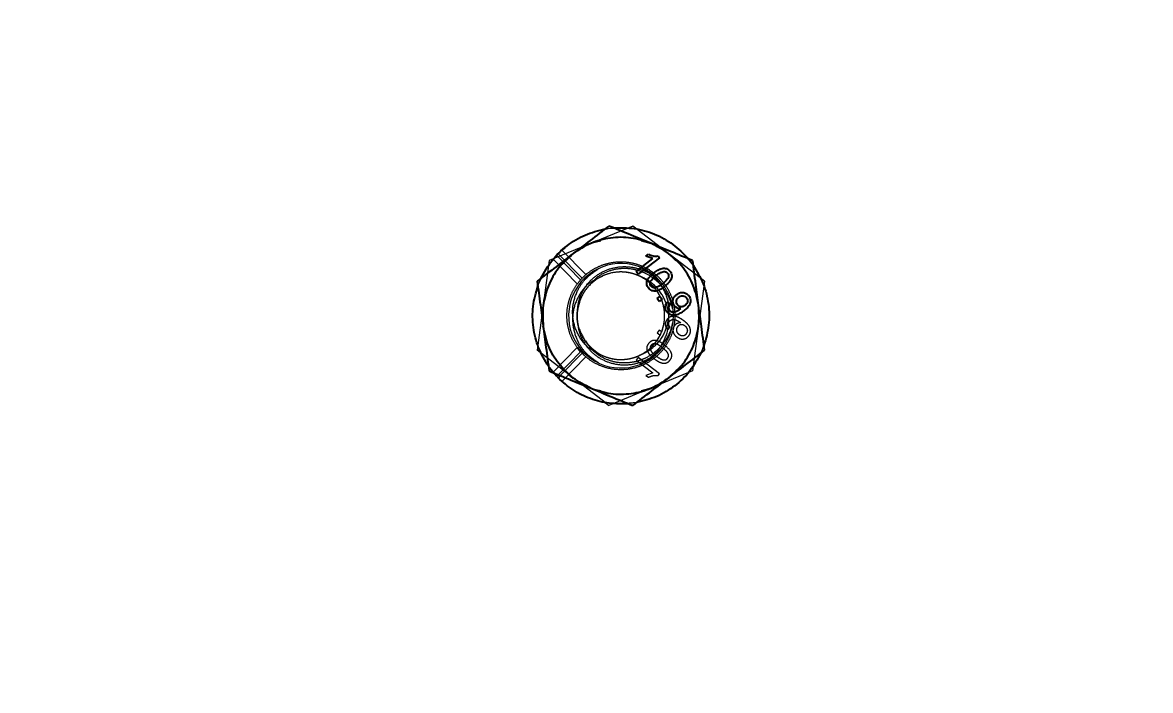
# Model space of a CAD drawing. Header units: millimetres. Extents: x 1293 to 41893, y 1011 to 26911.
# Drawn here: x 10981.1 to 11124.9, y 7088.4 to 7173.6 of the extents above; entities that cross this region are included whole.
import ezdxf

# ---------------------------------------------------------------- set-up
doc = ezdxf.new("R2010")
doc.units = ezdxf.units.MM
doc.header["$LTSCALE"] = 50
doc.linetypes.add('HIDDEN', pattern=[1.905, 1.27, -0.635])
doc.layers.add('CAPA_1', color=7, linetype='Continuous')
doc.layers.add('MAQUINAS', color=11, linetype='Continuous')
doc.styles.add('SLDTEXTSTYLE0', font='TXT', dxfattribs={"width": 0.75})
doc.dimstyles.new('SLDDIMSTYLE0', dxfattribs={"dimtxt": 100, "dimasz": 100, "dimexe": 0, "dimexo": 0.0625, "dimgap": 25, "dimtad": 2, "dimdec": 0, "dimlfac": 1.5, "dimrnd": 1e-09, "dimzin": 12, "dimdsep": 46, "dimtxsty": 'SLDTEXTSTYLE0', "dimsah": 1, "dimcen": 0.09, "dimadec": 0, "dimazin": 3, "dimtfac": 1, "dimtdec": 0, "dimtofl": 0, "dimtmove": 0, "dimatfit": 3, "dimfxl": 1, "dimfrac": 2, "dimtolj": 1, "dimtzin": 12, "dimarcsym": 0})

# ---------------------------------------------------------------- blocks, each defined once
blk = doc.blocks.new('_D_15')
at = {"layer": 'CAPA_1', "transparency": 16777216}
for p, q in [((6530.12, 8742.38), (6530.12, 9415.65)), ((16745.16, 6492), (16745.16, 9415.65)), ((6530.12, 9365.65), (16745.16, 9365.65))]:
    blk.add_line(p, q, dxfattribs=at)
for points in [[(6530.12, 9365.65), (6630.12, 9350.26), (6630.12, 9381.03)], [(16745.16, 9365.65), (16645.16, 9381.03), (16645.16, 9350.26)]]:
    blk.add_solid(points, dxfattribs=at)
at = {"layer": 'CAPA_1', "transparency": 16777216, "insert": (11452.92, 9494.55), "char_height": 100, "attachment_point": 1, "style": 'SLDTEXTSTYLE0'}
blk.add_mtext('15323', dxfattribs=at)

msp = doc.modelspace()

# ---------------------------------------------------------------- linework, layer by layer
at = {"layer": 'MAQUINAS', "linetype": 'HIDDEN', "lineweight": 18}
for p, q in [((11058.9181723, 7147.6228082), (11048.2433864, 7143.2202773)), ((11068.0682689, 7140.5794379), (11058.9181723, 7147.6228082)), ((11054.8888354, 7147.0998635), (11055.624484, 7147.2850493)), ((11055.3893115, 7147.2537224), (11056.4281724, 7147.3921073)), ((11055.8461342, 7147.314575), (11056.968904, 7147.3740415)), ((11049.3909741, 7144.0934968), (11049.8797114, 7144.5587791)), ((11049.8797114, 7144.5587791), (11050.2735414, 7144.8483422)), ((11052.9368184, 7141.4270801), (11049.8797114, 7144.5587791)), ((11053.5807794, 7145.4215427), (11054.8274319, 7145.7535401)), ((11059.9595341, 7145.7535401), (11061.2195516, 7145.4138537)), ((11048.2433864, 7143.2202773), (11046.7186971, 7131.774376)), ((11048.7465707, 7143.3840875), (11051.8257106, 7140.229818)), ((11048.8799674, 7143.4828181), (11049.1951424, 7143.8905154)), ((11049.1951424, 7143.8905154), (11052.2522493, 7140.7588164)), ((11052.4443252, 7140.9656453), (11049.3909741, 7144.0934968)), ((11051.2245549, 7144.0265731), (11050.382901, 7143.187489)), ((11063.4932206, 7144.101123), (11064.404065, 7143.187489)), ((11065.8069612, 7143.6157442), (11066.7408222, 7142.400596)), ((11065.9842008, 7143.4509781), (11066.6234762, 7142.6204906)), ((11046.7985936, 7139.9796512), (11047.1981793, 7140.9485237)), ((11046.9441724, 7140.3326349), (11047.4768878, 7141.3960519)), ((11052.9368184, 7141.4270801), (11052.4443252, 7140.9656453)), ((11053.0493011, 7141.5053336), (11052.9368184, 7141.4270801)), ((11055.3858625, 7141.3876672), (11055.2581306, 7141.3216539)), ((11061.611865, 7141.3170203), (11061.4599748, 7141.4597177)), ((11068.0682689, 7140.5794379), (11066.5435796, 7129.1335366)), ((11046.6900398, 7139.5061077), (11046.8685021, 7140.1491578)), ((11047.8168498, 7138.7429581), (11047.4810417, 7137.4973266)), ((11066.9701162, 7138.7429581), (11067.3059478, 7137.4819077)), ((11047.8168498, 7133.6108558), (11047.4810182, 7134.8719062)), ((11063.3823533, 7134.3924949), (11063.684939, 7134.7136112)), ((11063.8319053, 7134.5717367), (11064.0029633, 7135.3104701)), ((11064.9944313, 7135.3149143), (11065.0594937, 7135.2622349)), ((11067.3059243, 7134.8564872), (11066.9701162, 7133.6108558)), ((11062.2928773, 7134.3446739), (11062.0250812, 7133.996778)), ((11062.0250812, 7133.996778), (11062.3729772, 7133.7289819)), ((11062.6407732, 7134.0768778), (11062.2928773, 7134.3446739)), ((11055.3893115, 7125.1000915), (11046.7186971, 7131.774376)), ((11048.7465707, 7128.9697264), (11051.8257106, 7132.1239959)), ((11049.3884242, 7128.6612963), (11052.2522493, 7131.5949975)), ((11051.8026469, 7132.1630695), (11052.5472904, 7131.3004024)), ((11052.2522493, 7131.5949975), (11051.8257106, 7132.1239959)), ((11052.8740086, 7132.961592), (11053.1913036, 7132.5190954)), ((11067.6740607, 7131.6120533), (11067.3160585, 7130.9673646)), ((11067.9883724, 7132.3741627), (11067.5887867, 7131.4052902)), ((11068.1085578, 7132.8984468), (11067.7572533, 7131.8137698)), ((11052.4443252, 7131.3881686), (11049.6693157, 7128.5454501)), ((11052.9368184, 7130.9267338), (11049.8797114, 7127.7950348)), ((11059.6149166, 7130.8657145), (11059.3471205, 7130.5178186)), ((11059.3471205, 7130.5178186), (11061.4616755, 7128.8901206)), ((11062.3285049, 7128.7769052), (11059.6149166, 7130.8657145)), ((11061.2151416, 7130.7534227), (11061.6608104, 7131.0717542)), ((11049.4508481, 7128.2117789), (11048.1431571, 7129.7714247)), ((11048.7465707, 7128.9697264), (11048.1634898, 7129.7333233)), ((11051.2937454, 7128.2526908), (11050.382901, 7129.1663249)), ((11066.5435796, 7129.1335366), (11055.8687937, 7124.7310057)), ((11061.4616755, 7128.8901206), (11060.5795623, 7128.5718734)), ((11062.1561112, 7128.5529472), (11062.3285049, 7128.7769052)), ((11060.5795623, 7128.5718734), (11060.9002788, 7128.3249989)), ((11061.2061866, 7126.9322711), (11059.9595341, 7126.6002738)), ((11055.3893115, 7125.1000915), (11055.8687937, 7124.7310057)), ((11059.4615071, 7125.1197214), (11057.9194652, 7124.9721302)), ((11059.3976545, 7125.1000915), (11058.3587936, 7124.9617065))]:
    msp.add_line(p, q, dxfattribs=at)
at = {"layer": 'MAQUINAS', "linetype": 'Continuous', "lineweight": 25}
for p, q in [((11059.3471205, 7141.8359953), (11061.4616755, 7143.4636933)), ((11062.3285049, 7143.5769087), (11059.6149166, 7141.4880993)), ((11060.5795623, 7143.7819405), (11060.9002788, 7144.028815)), ((11061.4616755, 7143.4636933), (11060.5795623, 7143.7819405)), ((11062.1561112, 7143.8008667), (11062.3285049, 7143.5769087)), ((11059.6149166, 7141.4880993), (11059.3471205, 7141.8359953)), ((11062.0250812, 7138.3570359), (11062.3729772, 7138.624832)), ((11062.2928773, 7138.00914), (11062.0250812, 7138.3570359)), ((11062.6407732, 7138.276936), (11062.2928773, 7138.00914)), ((11062.3729772, 7138.624832), (11062.6407732, 7138.276936)), ((11063.3823533, 7137.961319), (11063.684939, 7137.6402027)), ((11064.9944313, 7137.0388996), (11065.0594937, 7137.091579)), ((11049.1951424, 7128.4632985), (11048.7465707, 7128.9697264)), ((11049.1951424, 7128.4632985), (11049.3884242, 7128.6612963)), ((11049.3909741, 7128.260317), (11049.6693157, 7128.5454501))]:
    msp.add_line(p, q, dxfattribs=at)
at = {"layer": 'MAQUINAS', "linetype": 'HIDDEN', "lineweight": 18}
msp.add_arc((11057.393483, 7136.1769069), 6.6666667, 37.587605897, 307.587605897, dxfattribs=at)
at = {"layer": 'MAQUINAS', "linetype": 'Continuous', "lineweight": 25}
for points, knots in [([(11055.8687937, 7147.6228082), (11055.069132, 7147.0072613), (11053.5681836, 7145.8518926), (11052.0180247, 7144.6586437), (11051.2937454, 7144.101123)], [0, 0, 0, 0, 0.5327709195, 1, 1, 1, 1]), ([(11061.2061866, 7145.4215427), (11060.36122, 7145.7700267), (11058.5527566, 7146.5158792), (11056.8017037, 7147.2380543), (11055.8687937, 7147.6228082)], [0, 0, 0, 0, 0.4672290805, 1, 1, 1, 1]), ([(11066.5435796, 7143.2202773), (11065.6106695, 7143.6050311), (11063.8596167, 7144.3272062), (11062.0511533, 7145.0730587), (11061.2061866, 7145.4215427)], [0, 0, 0, 0, 0.5327709195, 1, 1, 1, 1]), ([(11051.2937454, 7144.101123), (11050.569466, 7143.5436024), (11049.0193071, 7142.3503535), (11047.5183587, 7141.1949847), (11046.7186971, 7140.5794379)], [0, 0, 0, 0, 0.4672290805, 1, 1, 1, 1]), ([(11060.9002788, 7144.028815), (11061.1011585, 7143.9422677), (11061.5022234, 7143.7694725), (11061.9384003, 7143.790414), (11062.1561112, 7143.8008667)], [0, 0, 0, 0, 0.5008657323, 1, 1, 1, 1]), ([(11067.3059243, 7137.4973266), (11067.1852369, 7138.4033312), (11066.9269324, 7140.3424327), (11066.676828, 7142.2199765), (11066.5435796, 7143.2202773)], [0, 0, 0, 0, 0.4672290805, 1, 1, 1, 1]), ([(11061.6227189, 7141.6485375), (11061.7793839, 7141.7625139), (11062.0923273, 7141.9901856), (11062.5436849, 7142.1966551), (11062.9312042, 7142.2485662), (11063.2213777, 7142.1992668), (11063.4764386, 7142.0574458), (11063.6037609, 7141.9108164), (11063.6674852, 7141.837429)], [0, 0, 0, 0, 0.2504817087, 0.50034559577, 0.63170490567, 0.75022113881, 0.87498669951, 1, 1, 1, 1]), ([(11061.8916022, 7141.3014784), (11062.0443414, 7141.4126885), (11062.2734369, 7141.5794939), (11062.6091179, 7141.7603706), (11062.7949239, 7141.7988445), (11062.8877046, 7141.8180562)], [0, 0, 0, 0, 0.5003723119, 0.7505151407, 1, 1, 1, 1]), ([(11062.8877046, 7141.8180562), (11062.9322014, 7141.8164463), (11063.0211663, 7141.8132276), (11063.1491807, 7141.7718283), (11063.2642253, 7141.701425), (11063.3223715, 7141.6339575), (11063.3514499, 7141.6002177)], [0, 0, 0, 0, 0.2501584562, 0.5001555724, 0.7500324303, 1, 1, 1, 1]), ([(11063.6674852, 7141.837429), (11063.721693, 7141.7567672), (11063.8300641, 7141.5955097), (11063.9038739, 7141.3088636), (11063.8801605, 7141.0141647), (11063.63263, 7140.4824365), (11063.2597065, 7140.1637354), (11062.9616993, 7139.9090578)], [0, 0, 0, 0, 0.12537334802, 0.25064373861, 0.37569751501, 0.50111317472, 1, 1, 1, 1]), ([(11046.7186971, 7140.5794379), (11046.8519455, 7139.5791371), (11047.1020499, 7137.7015933), (11047.3603544, 7135.7624918), (11047.4810417, 7134.8564872)], [0, 0, 0, 0, 0.5327709195, 1, 1, 1, 1]), ([(11060.9191073, 7139.7218401), (11060.8401255, 7139.8438028), (11060.7215014, 7140.0269805), (11060.6900854, 7140.2795923), (11060.6939334, 7140.4232119), (11060.7073258, 7140.4938747), (11060.7140219, 7140.5292055)], [0, 0, 0, 0, 0.4987953461, 0.7491482596, 0.8745764119, 1, 1, 1, 1]), ([(11060.7140219, 7140.5292055), (11060.7586274, 7140.6431323), (11060.8479036, 7140.8711521), (11061.1532042, 7141.2583351), (11061.4349211, 7141.4924632), (11061.6227189, 7141.6485375)], [0, 0, 0, 0, 0.249753552, 0.499871473, 1, 1, 1, 1]), ([(11061.2322137, 7139.9628565), (11061.195243, 7140.0226013), (11061.1212812, 7140.1421239), (11061.1140474, 7140.3565989), (11061.1618834, 7140.5617749), (11061.3980279, 7140.9114773), (11061.672258, 7141.1281622), (11061.8916022, 7141.3014784)], [0, 0, 0, 0, 0.1246963828, 0.2494616582, 0.3744323466, 0.4996371137, 1, 1, 1, 1]), ([(11062.6949904, 7140.2577906), (11062.4713462, 7140.0898913), (11062.1917459, 7139.8799833), (11061.7932053, 7139.7426537), (11061.5825717, 7139.7473587), (11061.3776935, 7139.810751), (11061.280693, 7139.9121693), (11061.2322137, 7139.9628565)], [0, 0, 0, 0, 0.5004095025, 0.6256126137, 0.7505796735, 0.875343692, 1, 1, 1, 1]), ([(11063.3514499, 7141.6002177), (11063.3889593, 7141.5406584), (11063.4639766, 7141.4215426), (11063.4752487, 7141.2062647), (11063.4236624, 7141.0013955), (11063.1913608, 7140.648679), (11062.915582, 7140.431505), (11062.6949904, 7140.2577906)], [0, 0, 0, 0, 0.1247447425, 0.2494837578, 0.3744708184, 0.4996480989, 1, 1, 1, 1]), ([(11062.9616993, 7139.9090578), (11062.8052317, 7139.7950803), (11062.4926739, 7139.5674001), (11062.045296, 7139.3640692), (11061.6591001, 7139.3102948), (11061.368098, 7139.3567122), (11061.1096718, 7139.5017297), (11060.9826689, 7139.6484236), (11060.9191073, 7139.7218401)], [0, 0, 0, 0, 0.2504758129, 0.50034735438, 0.62576834083, 0.75017618309, 0.87496969665, 1, 1, 1, 1]), ([(11064.2268077, 7137.4400821), (11064.1879497, 7137.496743), (11064.1102599, 7137.6100264), (11064.0451725, 7137.8064107), (11064.0239106, 7138.0118933), (11064.0478675, 7138.216928), (11064.1121174, 7138.4141052), (11064.2479697, 7138.6547869), (11064.4038577, 7138.7917568), (11064.5074354, 7138.8827647)], [0, 0, 0, 0, 0.1250740585, 0.2500636243, 0.3732612247, 0.5001992382, 0.6242961008, 0.7503685137, 1, 1, 1, 1]), ([(11064.5074354, 7138.8827647), (11064.628633, 7138.9635006), (11064.8112299, 7139.0851377), (11065.0951914, 7139.1524718), (11065.3141066, 7139.1586482), (11065.5275658, 7139.1195424), (11065.7989645, 7139.0105365), (11065.9484408, 7138.8510362), (11066.0483597, 7138.7444167)], [0, 0, 0, 0, 0.2498688585, 0.3764535287, 0.5003476657, 0.6272386366, 0.7508240847, 1, 1, 1, 1]), ([(11063.2635783, 7136.6761198), (11063.1975955, 7136.7764766), (11063.098376, 7136.9273849), (11063.0476922, 7137.1628949), (11063.0473469, 7137.4014878), (11063.1426517, 7137.6943131), (11063.3023687, 7137.8722234), (11063.3823533, 7137.961319)], [0, 0, 0, 0, 0.24985949056, 0.37571839088, 0.50048100198, 0.74984623285, 1, 1, 1, 1]), ([(11063.684939, 7137.6402027), (11063.6358353, 7137.5818399), (11063.5471539, 7137.4764364), (11063.4809413, 7137.3138052), (11063.4726559, 7137.1827233), (11063.4917826, 7137.0805284), (11063.5303125, 7136.9835163), (11063.5704336, 7136.9273028), (11063.5904928, 7136.8991979)], [0, 0, 0, 0, 0.2764767992, 0.4993179598, 0.6237184282, 0.7494961879, 0.8747561628, 1, 1, 1, 1]), ([(11065.0594937, 7137.091579), (11064.9809943, 7137.0885179), (11064.8235025, 7137.0823766), (11064.5952117, 7137.1505329), (11064.3841843, 7137.2628683), (11064.2791883, 7137.381099), (11064.2268077, 7137.4400821)], [0, 0, 0, 0, 0.24894317679, 0.4994502947, 0.75028493849, 1, 1, 1, 1]), ([(11064.6215081, 7137.575099), (11064.5719641, 7137.6507777), (11064.4977333, 7137.7641652), (11064.4650124, 7137.9424987), (11064.4711049, 7138.0772984), (11064.5062771, 7138.208127), (11064.5880829, 7138.3696515), (11064.6894314, 7138.4603788), (11064.7567495, 7138.5206421)], [0, 0, 0, 0, 0.24952054609, 0.37385078374, 0.49988878406, 0.62409559321, 0.75031544223, 1, 1, 1, 1]), ([(11065.5862299, 7137.497039), (11065.5104792, 7137.4458975), (11065.395866, 7137.3685188), (11065.2190255, 7137.3201143), (11065.0813079, 7137.3135439), (11064.9474764, 7137.3373017), (11064.7773925, 7137.4072088), (11064.6839858, 7137.5078094), (11064.6215081, 7137.575099)], [0, 0, 0, 0, 0.24997649069, 0.37822216715, 0.50034233219, 0.62745243069, 0.75081109269, 1, 1, 1, 1]), ([(11064.7567495, 7138.5206421), (11064.8364994, 7138.5739978), (11064.9957893, 7138.6805687), (11065.2411005, 7138.7180132), (11065.4300109, 7138.6918906), (11065.610963, 7138.6238009), (11065.7097592, 7138.5199987), (11065.7762596, 7138.4501287)], [0, 0, 0, 0, 0.25025039885, 0.49984175184, 0.62957629767, 0.75066535386, 1, 1, 1, 1]), ([(11066.0483597, 7138.7444167), (11066.1007775, 7138.6654813), (11066.2055974, 7138.5076343), (11066.2750527, 7138.2287519), (11066.2763044, 7137.9436709), (11066.1726282, 7137.5772177), (11065.8853893, 7137.1888917), (11065.5922136, 7136.9528217), (11065.4452482, 7136.8344826)], [0, 0, 0, 0, 0.1250635897, 0.2500895576, 0.3751100052, 0.5001693996, 0.7494409524, 1, 1, 1, 1]), ([(11065.7762596, 7138.4501287), (11065.8252375, 7138.3719861), (11065.8984315, 7138.2552074), (11065.9181156, 7138.0714325), (11065.9007192, 7137.9353892), (11065.8548323, 7137.804918), (11065.7602709, 7137.6471879), (11065.6557044, 7137.5569761), (11065.5862299, 7137.497039)], [0, 0, 0, 0, 0.2490168506, 0.3721383925, 0.4993654558, 0.6235619335, 0.7498926933, 1, 1, 1, 1]), ([(11068.0682689, 7131.774376), (11067.9350205, 7132.7746767), (11067.6849161, 7134.6522206), (11067.4266116, 7136.591322), (11067.3059243, 7137.4973266)], [0, 0, 0, 0, 0.53277091955, 1, 1, 1, 1]), ([(11065.4452482, 7136.8344826), (11065.278889, 7136.7131442), (11064.946736, 7136.4708797), (11064.4626115, 7136.2635778), (11064.048355, 7136.2302963), (11063.7432655, 7136.2949343), (11063.4684414, 7136.4433582), (11063.3318851, 7136.5985109), (11063.2635783, 7136.6761198)], [0, 0, 0, 0, 0.2504849429, 0.5001185141, 0.6278991852, 0.7500923696, 0.8749936752, 1, 1, 1, 1]), ([(11063.5904928, 7136.8991979), (11063.634703, 7136.8499506), (11063.7230862, 7136.751497), (11063.9038962, 7136.6629115), (11064.1022919, 7136.6322192), (11064.4914633, 7136.719301), (11064.7709768, 7136.8969109), (11064.9944313, 7137.0388996)], [0, 0, 0, 0, 0.1252073258, 0.2503100191, 0.3753386279, 0.5006201474, 1, 1, 1, 1]), ([(11047.4810417, 7134.8564872), (11047.6017291, 7133.9504826), (11047.8600335, 7132.0113812), (11048.110138, 7130.1338374), (11048.2433864, 7129.1335366)], [0, 0, 0, 0, 0.4672290805, 1, 1, 1, 1]), ([(11063.4932206, 7128.2526908), (11064.2175, 7128.8102115), (11065.7676589, 7130.0034604), (11067.2686073, 7131.1588291), (11068.0682689, 7131.774376)], [0, 0, 0, 0, 0.4672290805, 1, 1, 1, 1]), ([(11048.2433864, 7129.1335366), (11049.1762964, 7128.7487827), (11050.9273493, 7128.0266076), (11052.7358127, 7127.2807551), (11053.5807794, 7126.9322711)], [0, 0, 0, 0, 0.5327709195, 1, 1, 1, 1]), ([(11058.9181723, 7124.7310057), (11059.717834, 7125.3465525), (11061.2187824, 7126.5019213), (11062.7689413, 7127.6951702), (11063.4932206, 7128.2526908)], [0, 0, 0, 0, 0.5327709195, 1, 1, 1, 1]), ([(11053.5807794, 7126.9322711), (11054.425746, 7126.5837872), (11056.2342094, 7125.8379346), (11057.9852623, 7125.1157596), (11058.9181723, 7124.7310057)], [0, 0, 0, 0, 0.4672290805, 1, 1, 1, 1])]:
    msp.add_open_spline(points, degree=3, knots=knots, dxfattribs=at)
for points in [[(11056.4281724, 7147.3921073), (11057.3256178, 7147.4075765), (11059.1205085, 7147.4385147), (11061.7210141, 7146.6698413), (11064.1073334, 7145.3818317), (11065.3585783, 7144.094596), (11065.9842008, 7143.4509781)], [(11047.1981793, 7140.9485237), (11047.6335053, 7141.7334687), (11048.5041573, 7143.3033588), (11050.4701008, 7145.171126), (11052.7787095, 7146.5937343), (11054.5191108, 7147.0337264), (11055.3893115, 7147.2537224)], [(11061.2061866, 7145.4215427), (11060.3737534, 7145.6934749), (11058.7088869, 7146.2373392), (11056.0597704, 7146.1891388), (11053.4904115, 7145.5421948), (11052.0259674, 7144.5814803), (11051.2937454, 7144.101123)], [(11067.3059243, 7137.4973266), (11067.1252078, 7138.354201), (11066.7637749, 7140.0679499), (11065.3974738, 7142.3380519), (11063.5525245, 7144.23971), (11061.9882992, 7145.0275985), (11061.2061866, 7145.4215427)], [(11051.2937454, 7144.101123), (11050.6420286, 7143.5161808), (11049.338595, 7142.3462963), (11048.0557795, 7140.0279938), (11047.33137, 7137.4793918), (11047.4311512, 7135.7307888), (11047.4810417, 7134.8564872)], [(11066.6234762, 7142.6204906), (11067.0855955, 7141.8510147), (11068.0098342, 7140.3120629), (11068.6443963, 7137.6756223), (11068.7221069, 7134.9650044), (11068.2329505, 7133.2377766), (11067.9883724, 7132.3741627)], [(11048.1634898, 7129.7333233), (11047.7013705, 7130.5027992), (11046.7771318, 7132.041751), (11046.1425697, 7134.6781916), (11046.0648591, 7137.3888095), (11046.5540155, 7139.1160373), (11046.7985936, 7139.9796512)], [(11063.4932206, 7128.2526908), (11064.1449374, 7128.8376331), (11065.448371, 7130.0075176), (11066.7311865, 7132.32582), (11067.455596, 7134.8744221), (11067.3558148, 7136.6230251), (11067.3059243, 7137.4973266)], [(11053.5807794, 7126.9322711), (11052.7986668, 7127.3262154), (11051.2344415, 7128.1141039), (11049.3894922, 7130.015762), (11048.0231911, 7132.285864), (11047.6617582, 7133.9996128), (11047.4810417, 7134.8564872)], [(11067.5887867, 7131.4052902), (11067.1534607, 7130.6203452), (11066.2828087, 7129.0504551), (11064.3168652, 7127.1826879), (11062.0082565, 7125.7600796), (11060.2678552, 7125.3200875), (11059.3976545, 7125.1000915)], [(11058.3587936, 7124.9617065), (11057.5346194, 7124.9428551), (11055.886271, 7124.9051521), (11053.4803213, 7125.5383283), (11051.237533, 7126.6150857), (11050.0064937, 7127.7119066), (11049.3909741, 7128.260317)], [(11053.5807794, 7126.9322711), (11054.4132126, 7126.660339), (11056.0780791, 7126.1164747), (11058.7271956, 7126.1646751), (11061.2965545, 7126.811619), (11062.7609986, 7127.7723336), (11063.4932206, 7128.2526908)]]:
    msp.add_open_spline(points, degree=3, dxfattribs=at)
at = {"layer": 'MAQUINAS', "linetype": 'HIDDEN', "lineweight": 18}
for points in [[(11051.8257106, 7132.1239959), (11051.5861558, 7132.4947189), (11051.1070461, 7133.2361651), (11050.6741936, 7134.4962947), (11050.4735508, 7135.8074858), (11050.5311146, 7137.1351161), (11050.8397796, 7138.4267696), (11051.389541, 7139.6359583), (11052.1598397, 7140.7179901), (11053.1224674, 7141.6331758), (11054.2420269, 7142.3478687), (11055.4773872, 7142.8358124), (11056.7831534, 7143.0790763), (11058.1113461, 7143.0687222), (11059.4131611, 7142.8051303), (11060.6407637, 7142.2979863), (11061.7490459, 7141.5659251), (11062.6972842, 7140.635846), (11063.4506359, 7139.5419245), (11063.9814193, 7138.3243564), (11064.270131, 7137.027881), (11064.3061623, 7135.7001367), (11064.0881892, 7134.3899112), (11063.6242212, 7133.1453485), (11062.9313062, 7132.0121791), (11062.0349069, 7131.0320426), (11060.9679549, 7130.240948), (11059.7696781, 7129.6679859), (11058.4840214, 7129.3341271), (11057.1585444, 7129.2519472), (11055.8407627, 7129.4233158), (11054.5835338, 7129.8462283), (11053.416499, 7130.4891262), (11052.7683831, 7131.0884878), (11052.4443252, 7131.3881686)], [(11052.9684938, 7132.7707312), (11052.5891975, 7133.4010804), (11051.8306047, 7134.6617789), (11051.7201213, 7136.9224387), (11052.4249888, 7139.0323672), (11053.8992245, 7140.7175537), (11055.9019566, 7141.7087948), (11058.1326909, 7141.8585726), (11060.2506369, 7141.1431755), (11061.9336788, 7139.671764), (11062.9254811, 7137.6682648), (11063.0751585, 7135.4377749), (11062.3596018, 7133.3196182), (11060.8889292, 7131.6371744), (11058.882634, 7130.6431906), (11056.662589, 7130.5016409), (11054.505449, 7131.1868682), (11053.4808122, 7132.2427768), (11052.9684938, 7132.7707312)], [(11062.6762937, 7140.2433987), (11062.9235981, 7139.8815399), (11063.4182069, 7139.1578222), (11063.8682395, 7137.915659), (11064.101023, 7136.6151551), (11064.0355068, 7135.7410197), (11064.0027488, 7135.303952)], [(11052.9684938, 7132.7707312), (11052.7613469, 7133.073831), (11052.3470532, 7133.6800306), (11051.9700968, 7134.7204899), (11051.7751122, 7135.8098166), (11051.829989, 7136.5420091), (11051.8574274, 7136.9081054)]]:
    msp.add_open_spline(points, degree=3, dxfattribs=at)
for points, knots in [([(11054.3400469, 7131.5066358), (11054.0443768, 7131.6407919), (11053.0966786, 7132.0707967), (11051.985902, 7133.5096224), (11051.2103747, 7135.5031284), (11051.2039334, 7137.6576487), (11051.8374265, 7139.4869595), (11052.9688746, 7141.1254432), (11054.0342459, 7141.8368141), (11054.6726087, 7142.2630624)], [0, 0, 0, 0, 0.0732264607, 0.2347095666, 0.3940996241, 0.5545736318, 0.712039111, 0.827455909, 1, 1, 1, 1]), ([(11052.9684938, 7132.7707312), (11053.1326272, 7132.5744899), (11053.5426954, 7132.0842037), (11054.140126, 7131.6168409), (11054.6869144, 7131.2873911), (11055.0715041, 7131.0908906), (11055.5602883, 7130.89175), (11055.9293343, 7130.7841377), (11056.1317668, 7130.7371795), (11056.1320917, 7130.7371041), (11056.1325746, 7130.7369922), (11056.1334493, 7130.7367895), (11056.135051, 7130.7364186), (11056.1380376, 7130.7357283), (11056.1437739, 7130.7344067), (11056.155304, 7130.7317664), (11056.1800013, 7130.7261817), (11056.2372367, 7130.7135944), (11056.4136805, 7130.6773597), (11057.015189, 7130.5812466), (11057.6974785, 7130.5783787), (11058.359719, 7130.6735509), (11058.7398636, 7130.7517942), (11059.1657114, 7130.8742419), (11059.5419851, 7131.0183287), (11059.7703847, 7131.123101), (11059.9991392, 7131.2351836), (11060.2898609, 7131.3946189), (11060.6892243, 7131.6605657), (11061.0643365, 7131.959786), (11061.3940205, 7132.2726247), (11061.7151133, 7132.6295672), (11062.0436021, 7133.0647036), (11062.2963151, 7133.4897446), (11062.4362297, 7133.7766389), (11062.5419637, 7134.0082143), (11062.665671, 7134.3158933), (11062.8058613, 7134.7749528), (11062.9061693, 7135.244382), (11062.9692786, 7135.7480862), (11062.9850408, 7136.2510552), (11062.9567717, 7136.7159758), (11062.9025926, 7137.1137984), (11062.8443275, 7137.399046), (11062.8018416, 7137.5677764), (11062.7456518, 7137.7787855), (11062.6474585, 7138.0886392), (11062.4740776, 7138.507395), (11062.2921064, 7138.8664306), (11062.1122451, 7139.1687954), (11061.8232825, 7139.5957276), (11061.3640028, 7140.1387957), (11060.6978252, 7140.705943), (11060.0378177, 7141.111686), (11059.4226135, 7141.3915482), (11058.8368285, 7141.5833338), (11058.2460657, 7141.7059433), (11057.6451162, 7141.766072), (11056.6080208, 7141.7587071), (11055.1286453, 7141.4040797), (11053.5109554, 7140.3348447), (11052.299299, 7138.7855107), (11052.0047181, 7137.533908), (11051.8574274, 7136.9081054)], [0, 0, 0, 0, 0.0250183272, 0.062505402, 0.0734573302, 0.0875361633, 0.1047408685, 0.1250701818, 0.1250803606, 0.1250883979, 0.125102837, 0.1251288983, 0.1251763193, 0.1252638157, 0.1254290393, 0.1257527164, 0.1264220213, 0.1279083736, 0.1314909949, 0.1440578745, 0.1875385456, 0.1974735882, 0.2095664008, 0.225509303, 0.2408045426, 0.2489692397, 0.2501056215, 0.2657484547, 0.2813911899, 0.2970338275, 0.3126763675, 0.3258383938, 0.3440073866, 0.3659743464, 0.3741241412, 0.3752533993, 0.3909020103, 0.4065504225, 0.4221986368, 0.4378466544, 0.456198914, 0.4713843885, 0.4834019321, 0.4954852786, 0.4998684246, 0.5004379053, 0.5168673256, 0.5316455875, 0.5447723882, 0.5562474592, 0.5660705659, 0.595235709, 0.6255591059, 0.6513477712, 0.6708426369, 0.6916214215, 0.7115648957, 0.7298045651, 0.7506541582, 0.8129902508, 0.8753265883, 0.9376631713, 1, 1, 1, 1]), ([(11051.8574279, 7136.9081053), (11051.9004828, 7137.2997938), (11051.9855355, 7138.0735549), (11052.4972892, 7139.3898999), (11053.4406243, 7140.7060143), (11054.9012605, 7141.7908069), (11056.5685009, 7142.3891569), (11058.3345666, 7142.5068803), (11060.062788, 7142.1199957), (11061.5647114, 7141.3485733), (11062.3300995, 7140.5875973), (11062.6762937, 7140.2433987)], [0, 0, 0, 0, 0.0816774035, 0.1613496543, 0.2910356581, 0.4131482497, 0.5342213697, 0.654765061, 0.7763459916, 0.8988385865, 1, 1, 1, 1]), ([(11064.0027488, 7137.0498619), (11063.925923, 7137.3612003), (11063.7722596, 7137.9839248), (11063.4082025, 7138.779903), (11062.9856702, 7139.4803773), (11062.49416, 7140.1154786), (11061.7086151, 7140.8876145), (11060.8905939, 7141.421178), (11060.1662299, 7141.7447017), (11059.7630618, 7141.8949524), (11059.3212782, 7142.025086), (11058.464981, 7142.2033754), (11057.1715066, 7142.2405964), (11055.5365229, 7141.8083327), (11054.2165636, 7141.0768469), (11053.6458686, 7140.3693667), (11053.4340737, 7140.1068085)], [0, 0, 0, 0, 0.0699532513, 0.1399172042, 0.1901926744, 0.2485512435, 0.3148798392, 0.4302467548, 0.4592136338, 0.4882058972, 0.5242061029, 0.5597319854, 0.6792737408, 0.8024252998, 0.9266765959, 1, 1, 1, 1]), ([(11059.7902977, 7142.3978171), (11060.4814042, 7141.9835545), (11061.6701171, 7141.2710169), (11062.9137527, 7139.5254745), (11063.518821, 7137.8507629), (11063.5030234, 7136.6863022), (11063.4973222, 7136.2660609)], [0, 0, 0, 0, 0.3146952274, 0.5412802635, 0.8344529943, 1, 1, 1, 1]), ([(11055.0123552, 7141.1946345), (11054.4786211, 7140.965487), (11053.2845752, 7140.4528483), (11051.9783181, 7138.8555053), (11051.2124135, 7136.847644), (11051.2033921, 7134.6969728), (11051.8375261, 7132.8667059), (11052.9688399, 7131.2284223), (11054.0342329, 7130.5170192), (11054.6726087, 7130.0907515)], [0, 0, 0, 0, 0.1234537187, 0.2761851142, 0.4269368959, 0.5787138821, 0.7276453895, 0.8368070787, 1, 1, 1, 1]), ([(11059.7902977, 7129.9559968), (11060.4805083, 7130.3702328), (11061.6676803, 7131.0827246), (11062.9211981, 7132.8285606), (11063.5057053, 7134.5538148), (11063.5650594, 7136.4860901), (11063.0580753, 7138.3882355), (11061.9439523, 7139.9038542), (11060.7315837, 7140.8304285), (11060.0255621, 7141.1266696), (11059.6725423, 7141.2747939)], [0, 0, 0, 0, 0.1658148828, 0.2852039547, 0.4396784994, 0.5380553636, 0.6848651293, 0.8410092991, 0.920502639, 1, 1, 1, 1]), ([(11063.4973222, 7136.087753), (11063.3651968, 7135.3946128), (11063.0913025, 7133.957741), (11061.939159, 7132.4503145), (11060.7324386, 7131.5233221), (11060.0258471, 7131.2271232), (11059.6725423, 7131.07902)], [0, 0, 0, 0, 0.3159019833, 0.6548613521, 0.8274263116, 1, 1, 1, 1]), ([(11065.4452482, 7135.5193312), (11065.2788887, 7135.6406695), (11064.9467351, 7135.8829335), (11064.4625058, 7136.0902847), (11064.0482306, 7136.1235113), (11063.7431628, 7136.0588231), (11063.4684411, 7135.9104558), (11063.331885, 7135.755303), (11063.2635783, 7135.677694)], [0, 0, 0, 0, 0.2504849259, 0.5001184801, 0.6280398823, 0.7500923866, 0.8749936837, 1, 1, 1, 1]), ([(11051.8574282, 7135.4457022), (11051.9004831, 7135.0540155), (11051.9855361, 7134.2802566), (11052.4972896, 7132.9639137), (11053.4406243, 7131.6477995), (11054.9012607, 7130.5630069), (11056.568501, 7129.9646569), (11058.3345667, 7129.8469336), (11060.0627881, 7130.2338182), (11061.5647114, 7131.0052406), (11062.3300995, 7131.7662165), (11062.6762937, 7132.1104152)], [0, 0, 0, 0, 0.0816770766, 0.1613492894, 0.2910353615, 0.4131480043, 0.5342211749, 0.6547649167, 0.7763458983, 0.8988385446, 1, 1, 1, 1]), ([(11064.0027488, 7135.303952), (11063.925923, 7134.9926136), (11063.7722596, 7134.3698891), (11063.4082025, 7133.5739108), (11062.9856702, 7132.8734366), (11062.49416, 7132.2383352), (11061.7086153, 7131.4661996), (11060.8905931, 7130.932635), (11060.1662306, 7130.609113), (11059.7630588, 7130.4588583), (11059.3212925, 7130.328743), (11058.4648768, 7130.150328), (11057.1730115, 7130.114812), (11055.5309021, 7130.5395256), (11054.0276025, 7131.4157633), (11053.3216414, 7132.3189328), (11052.9684938, 7132.7707312)], [0, 0, 0, 0, 0.0665558736, 0.1331219292, 0.1809557007, 0.2364800042, 0.2995872587, 0.4093512184, 0.4369112804, 0.4644954938, 0.4987472991, 0.5325478174, 0.64628386, 0.763454391, 0.8816712487, 1, 1, 1, 1]), ([(11064.0027488, 7135.303952), (11063.9214256, 7134.875542), (11063.7587789, 7134.0187194), (11063.339629, 7133.1227788), (11063.0005919, 7132.5656407), (11062.8169746, 7132.2954716), (11062.6204799, 7132.0346422), (11062.4527122, 7131.8331918), (11062.2924404, 7131.6539645), (11061.9943705, 7131.3373176), (11061.6935361, 7131.0878092), (11061.4599748, 7130.8940962)], [0, 0, 0, 0, 0.2499521683, 0.4999058112, 0.5624707111, 0.6250342165, 0.6875963471, 0.7501571225, 0.7756704072, 0.8258353255, 1, 1, 1, 1]), ([(11063.2635783, 7135.677694), (11063.1975987, 7135.5773368), (11063.0983212, 7135.426332), (11063.0476661, 7135.1908033), (11063.047391, 7134.9522163), (11063.1426492, 7134.6595004), (11063.3023679, 7134.4815903), (11063.3823533, 7134.3924949)], [0, 0, 0, 0, 0.2498591948, 0.3759561593, 0.5004815934, 0.749846529, 1, 1, 1, 1]), ([(11063.684939, 7134.7136112), (11063.6357822, 7134.7720049), (11063.5470905, 7134.8773624), (11063.4807579, 7135.0402857), (11063.4729548, 7135.1709913), (11063.4965842, 7135.3082721), (11063.5529737, 7135.3961475), (11063.5904928, 7135.454616)], [0, 0, 0, 0, 0.27707427384, 0.49991402738, 0.62483428491, 0.75038084812, 1, 1, 1, 1]), ([(11063.5904928, 7135.454616), (11063.634703, 7135.5038633), (11063.7230862, 7135.6023169), (11063.9038962, 7135.6909024), (11064.1022919, 7135.7215946), (11064.4914633, 7135.6345129), (11064.7709768, 7135.456903), (11064.9944313, 7135.3149143)], [0, 0, 0, 0, 0.1252073258, 0.2503100191, 0.3753386279, 0.5006201474, 1, 1, 1, 1]), ([(11064.2268077, 7134.9137318), (11064.2066401, 7134.8859958), (11064.1663035, 7134.8305217), (11064.1006918, 7134.7099762), (11064.0446931, 7134.54761), (11064.0240315, 7134.341709), (11064.0478866, 7134.1366779), (11064.1121758, 7133.939589), (11064.248055, 7133.6989508), (11064.4038556, 7133.5620584), (11064.5074354, 7133.4710492)], [0, 0, 0, 0, 0.0626107389, 0.1252263593, 0.2501941382, 0.3735862588, 0.5002863049, 0.6245798583, 0.750412027, 1, 1, 1, 1]), ([(11065.0594937, 7135.2622349), (11064.9808032, 7135.2652925), (11064.8225081, 7135.2714432), (11064.5939752, 7135.2027067), (11064.3833418, 7135.0901566), (11064.2789323, 7134.9724799), (11064.2268077, 7134.9137318)], [0, 0, 0, 0, 0.2495404591, 0.5019797072, 0.7513717736, 1, 1, 1, 1]), ([(11064.6215081, 7134.7787148), (11064.5719639, 7134.7030362), (11064.4977968, 7134.5897464), (11064.4650199, 7134.4114358), (11064.4710719, 7134.2767366), (11064.5062284, 7134.1457904), (11064.5880054, 7133.9842384), (11064.6894334, 7133.8934359), (11064.7567495, 7133.8331718)], [0, 0, 0, 0, 0.24952030926, 0.37352842555, 0.49988836722, 0.62378986305, 0.75031567921, 1, 1, 1, 1]), ([(11065.5862299, 7134.8567749), (11065.5104791, 7134.9079175), (11065.3959589, 7134.9852349), (11065.2191396, 7135.0336755), (11065.0815431, 7135.0402847), (11064.9476023, 7135.0165491), (11064.7774806, 7134.9466963), (11064.6839864, 7134.8460036), (11064.6215081, 7134.7787148)], [0, 0, 0, 0, 0.2499766017, 0.3779151287, 0.5003420213, 0.627106401, 0.7508109821, 1, 1, 1, 1]), ([(11066.0483597, 7133.6093972), (11066.1007775, 7133.6883325), (11066.2055974, 7133.8461795), (11066.2750527, 7134.125062), (11066.2763044, 7134.4101429), (11066.1726282, 7134.7765962), (11065.8853893, 7135.1649222), (11065.5922136, 7135.4009922), (11065.4452482, 7135.5193312)], [0, 0, 0, 0, 0.1250635897, 0.2500895576, 0.3751100052, 0.5001693996, 0.7494409524, 1, 1, 1, 1]), ([(11065.7762596, 7133.9036852), (11065.8252404, 7133.9818275), (11065.8983808, 7134.0985133), (11065.9181068, 7134.2822687), (11065.9007731, 7134.4182031), (11065.8548862, 7134.5487812), (11065.7603639, 7134.7065459), (11065.6557043, 7134.7968379), (11065.5862299, 7134.8567749)], [0, 0, 0, 0, 0.249017166, 0.3718446562, 0.4993648037, 0.6232259432, 0.7498923764, 1, 1, 1, 1]), ([(11062.9616993, 7132.4447561), (11062.8052314, 7132.558746), (11062.4926731, 7132.7864508), (11062.0449908, 7132.9897675), (11061.6587415, 7133.0437399), (11061.3678214, 7132.9968841), (11061.1096696, 7132.8520986), (11060.9826682, 7132.7053951), (11060.9191073, 7132.6319738)], [0, 0, 0, 0, 0.25047150777, 0.5003387545, 0.62618806137, 0.75018047702, 0.87497184564, 1, 1, 1, 1]), ([(11064.5074354, 7133.4710492), (11064.6286332, 7133.3903148), (11064.8113277, 7133.2686151), (11065.0953101, 7133.2013206), (11065.3143477, 7133.1951844), (11065.5276932, 7133.2343082), (11065.7990547, 7133.3433694), (11065.9484415, 7133.5027767), (11066.0483597, 7133.6093972)], [0, 0, 0, 0, 0.2498687718, 0.3766540303, 0.5003478215, 0.6274593765, 0.7508241712, 1, 1, 1, 1]), ([(11064.7567495, 7133.8331718), (11064.8364993, 7133.7798156), (11064.9957888, 7133.6732438), (11065.2409901, 7133.6358222), (11065.4299009, 7133.6618903), (11065.6108839, 7133.7299368), (11065.7097583, 7133.833817), (11065.7762596, 7133.9036852)], [0, 0, 0, 0, 0.250250228, 0.4998414106, 0.6292883971, 0.7506655241, 1, 1, 1, 1]), ([(11060.9191073, 7132.6319738), (11060.8408044, 7132.5100761), (11060.7231999, 7132.3269959), (11060.6825267, 7132.0378398), (11060.7035233, 7131.895687), (11060.7140219, 7131.8246084)], [0, 0, 0, 0, 0.4990363131, 0.7495101716, 1, 1, 1, 1]), ([(11060.7140219, 7131.8246084), (11060.7586274, 7131.7106816), (11060.8479036, 7131.4826618), (11061.1532042, 7131.0954788), (11061.4349211, 7130.8613506), (11061.6227189, 7130.7052764)], [0, 0, 0, 0, 0.249753552, 0.499871473, 1, 1, 1, 1]), ([(11061.2322137, 7132.3909574), (11061.195243, 7132.3312126), (11061.1212812, 7132.21169), (11061.1140474, 7131.997215), (11061.1618834, 7131.7920389), (11061.3980279, 7131.4423366), (11061.672258, 7131.2256517), (11061.8916022, 7131.0523354)], [0, 0, 0, 0, 0.1246963828, 0.2494616582, 0.3744323466, 0.4996371137, 1, 1, 1, 1]), ([(11062.6949904, 7132.0960233), (11062.4713462, 7132.2639226), (11062.1917459, 7132.4738306), (11061.7932053, 7132.6111602), (11061.5825717, 7132.6064552), (11061.3776935, 7132.5430629), (11061.280693, 7132.4416446), (11061.2322137, 7132.3909574)], [0, 0, 0, 0, 0.5004095025, 0.6256126137, 0.7505796735, 0.875343692, 1, 1, 1, 1]), ([(11063.3514499, 7130.7535962), (11063.3889593, 7130.8131555), (11063.4639766, 7130.9322712), (11063.4752487, 7131.1475492), (11063.4236624, 7131.3524184), (11063.1913608, 7131.7051349), (11062.915582, 7131.9223089), (11062.6949904, 7132.0960233)], [0, 0, 0, 0, 0.1247447425, 0.2494837578, 0.3744708184, 0.4996480989, 1, 1, 1, 1]), ([(11063.6674852, 7130.5163849), (11063.721693, 7130.5970467), (11063.8300641, 7130.7583042), (11063.9038739, 7131.0449502), (11063.8801605, 7131.3396492), (11063.63263, 7131.8713774), (11063.2597065, 7132.1900785), (11062.9616993, 7132.4447561)], [0, 0, 0, 0, 0.125373348, 0.2506437386, 0.375697515, 0.5011131747, 1, 1, 1, 1]), ([(11061.6227189, 7130.7052764), (11061.7793842, 7130.5912998), (11062.0923284, 7130.3636278), (11062.5437969, 7130.1571074), (11062.93134, 7130.1052393), (11063.2214883, 7130.1546112), (11063.4764389, 7130.2963675), (11063.603761, 7130.4429973), (11063.6674852, 7130.5163849)], [0, 0, 0, 0, 0.2504815493, 0.5003452774, 0.6318664681, 0.7502212978, 0.8749867791, 1, 1, 1, 1]), ([(11061.8916022, 7131.0523354), (11062.0443414, 7130.9411254), (11062.2734369, 7130.77432), (11062.6091179, 7130.5934433), (11062.7949239, 7130.5549694), (11062.8877046, 7130.5357577)], [0, 0, 0, 0, 0.50037231189, 0.75051514073, 1, 1, 1, 1]), ([(11062.8877046, 7130.5357577), (11062.9321765, 7130.5373873), (11063.0210916, 7130.5406453), (11063.1494793, 7130.5817496), (11063.2441974, 7130.6413712), (11063.3094416, 7130.7018534), (11063.3374468, 7130.7363482), (11063.3514499, 7130.7535962)], [0, 0, 0, 0, 0.2500549443, 0.4999486155, 0.749722078, 0.8748570557, 1, 1, 1, 1]), ([(11064.404065, 7129.1663249), (11064.1247781, 7128.813197), (11063.8240491, 7128.4329577), (11063.4105703, 7128.2001229), (11063.381089, 7128.1835216)], [0, 0, 0, 0, 0.9286993413, 1, 1, 1, 1]), ([(11060.9002788, 7128.3249989), (11061.1011585, 7128.4115461), (11061.5022234, 7128.5843414), (11061.9384003, 7128.5633998), (11062.1561112, 7128.5529472)], [0, 0, 0, 0, 0.5008657323, 1, 1, 1, 1]), ([(11054.8274319, 7126.6002738), (11054.3819707, 7126.6655794), (11053.9023093, 7126.7358987), (11053.493929, 7126.9775644), (11053.4648112, 7126.9947954)], [0, 0, 0, 0, 0.9286993414, 1, 1, 1, 1])]:
    msp.add_open_spline(points, degree=3, knots=knots, dxfattribs=at)

# ---------------------------------------------------------------- dimensions: what is measured, and where the dimension line sits
at = {"layer": 'CAPA_1'}
dim = msp.add_linear_dim(base=(16745.1618891, 9365.6463094), p1=(6530.1246702, 8678.8772747), p2=(16745.1618891, 6428.5014528), dimstyle='SLDDIMSTYLE0', dxfattribs=at)
dim.commit()
dim.dimension.update_dxf_attribs({"geometry": '_D_15', "text_midpoint": (11637.6432797, 9365.6463094), "dimtype": 160})

doc.saveas('drawing.dxf')
